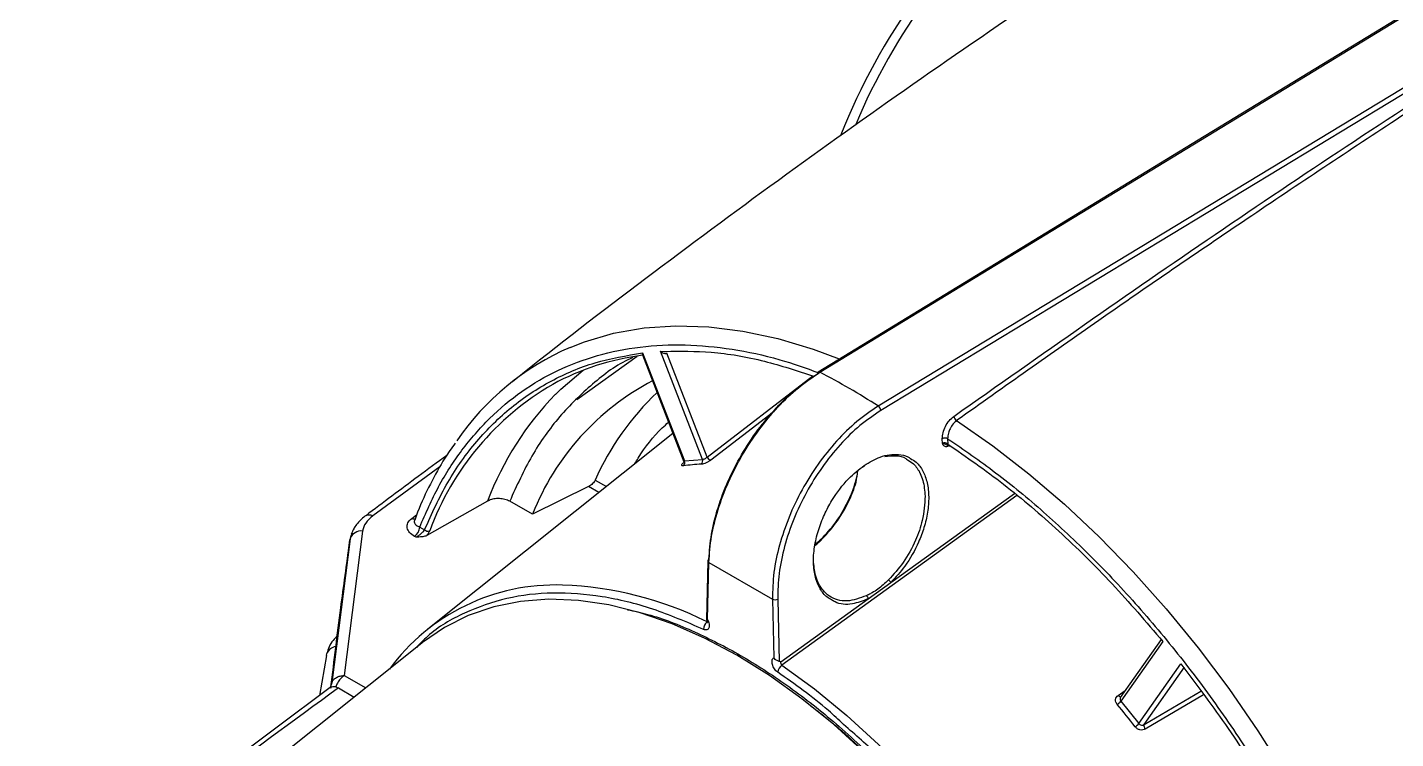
# Model space of a CAD drawing. Extents: x 7 to 135, y 3 to 97.
# Drawn here: x 8.96 to 14.4, y 8.55 to 11.37 of the extents above; entities that cross this region are included whole.
import ezdxf

# ---------------------------------------------------------------- set-up
doc = ezdxf.new("R2010")
doc.units = 0
doc.header["$MEASUREMENT"] = 0
doc.layers.add('OBJECT', color=7, linetype='CONTINUOUS')

msp = doc.modelspace()

# ---------------------------------------------------------------- linework, layer by layer
at = {"layer": 'OBJECT'}
for p, q in [((12.1104, 10.0063), (15.1049, 11.8319)), ((15.3482, 11.6915), (12.3426, 9.8723)), ((15.3585, 11.6739), (12.3529, 9.8547)), ((11.3848, 10.0683), (11.1464, 9.8976)), ((11.4062, 10.0758), (11.5708, 9.6517)), ((11.4064, 10.0833), (11.5728, 9.6544)), ((11.6443, 9.6608), (11.4779, 10.0897)), ((11.4779, 10.0897), (11.4962, 10.0893)), ((11.4953, 10.081), (11.5047, 10.0812)), ((11.6629, 9.67), (11.5029, 10.0825)), ((12.1006, 10.0004), (12.1103, 10.0064)), ((11.6629, 9.67), (12.083, 9.9917)), ((11.9291, 9.8501), (11.678, 9.6579)), ((11.5272, 9.7639), (10.5539, 8.9875)), ((12.5971, 9.7242), (12.5967, 9.7426)), ((12.6179, 9.7429), (12.6184, 9.7218)), ((12.6207, 9.718), (12.6191, 9.7174)), ((10.6026, 9.6311), (10.3354, 9.4365)), ((11.5728, 9.6544), (11.6443, 9.6608)), ((11.2186, 9.5781), (11.2631, 9.5533)), ((11.1922, 9.5526), (10.9701, 9.4441)), ((11.2335, 9.5296), (11.1922, 9.5526)), ((12.8931, 9.5169), (11.9602, 8.8448)), ((12.3922, 9.1724), (12.8827, 9.5258)), ((10.7918, 9.4954), (10.5505, 9.3586)), ((10.9701, 9.4441), (10.8793, 9.4947)), ((10.4904, 9.4265), (10.51, 9.4407)), ((10.2458, 9.3462), (10.1728, 8.7747)), ((10.2955, 9.3766), (10.2217, 8.8031)), ((10.2457, 9.3449), (10.244, 9.3408)), ((10.2519, 9.3616), (10.2458, 9.3462)), ((10.2484, 9.3585), (10.246, 9.3467)), ((10.2506, 9.362), (10.2486, 9.3562)), ((10.2544, 9.3681), (10.2519, 9.3616)), ((10.5081, 9.3519), (10.5016, 9.3555)), ((10.5221, 9.3923), (10.5415, 9.3815)), ((12.0902, 9.3233), (12.1173, 9.3428)), ((10.244, 9.3408), (10.1709, 8.7706)), ((12.1086, 9.3361), (12.0901, 9.3229)), ((12.1165, 9.3418), (12.1086, 9.3361)), ((11.6659, 9.2583), (11.6605, 9.0241)), ((11.6651, 9.0253), (11.6703, 9.2518)), ((11.6703, 9.2518), (11.922, 9.1065)), ((12.3021, 9.1074), (12.3922, 9.1724)), ((11.922, 9.1065), (11.9272, 8.874)), ((11.9432, 9.1068), (11.9487, 8.8596)), ((11.9559, 8.858), (12.3021, 9.1074)), ((10.5307, 8.9324), (8.9646, 7.6831)), ((13.4652, 8.9461), (13.3032, 8.7156)), ((13.472, 8.9386), (13.3056, 8.7018)), ((10.1519, 8.8825), (10.1238, 8.7236)), ((11.9559, 8.858), (11.9487, 8.8596)), ((10.2217, 8.8031), (10.3082, 8.7549)), ((13.3771, 8.6128), (13.5435, 8.8496)), ((13.3975, 8.6087), (13.5576, 8.8364)), ((10.1669, 8.7558), (9.2167, 8.0461)), ((10.1686, 8.7579), (10.1686, 8.7566)), ((10.1686, 8.7566), (10.1689, 8.7534)), ((10.1994, 8.7541), (10.262, 8.718)), ((13.2946, 8.7247), (13.3228, 8.7435)), ((13.3056, 8.7018), (13.3771, 8.6128)), ((13.3975, 8.6087), (13.623, 8.741)), ((13.6336, 8.7266), (13.4021, 8.5908))]:
    msp.add_line(p, q, dxfattribs=at)
at = {"layer": 'OBJECT', "flags": 128}
for points in [[(15.0979, 11.8324), (13.6123, 10.9267), (12.1034, 10.0068)], [(11.1192, 10.1051), (11.1757, 10.1272), (11.2915, 10.1611), (11.4129, 10.1824), (11.5394, 10.191), (11.6704, 10.1868), (11.8053, 10.1699), (11.9435, 10.1403), (12.0844, 10.0983), (12.1876, 10.0602)], [(11.061, 9.9188), (11.0823, 9.9395), (11.1715, 10.0144)], [(12.6534, 9.8146), (12.7976, 9.7146), (12.9405, 9.6041), (13.0813, 9.4835), (13.2196, 9.3535), (13.3545, 9.2146), (13.4855, 9.0675), (13.612, 8.9128), (13.7334, 8.7514), (13.8491, 8.5839), (13.9587, 8.4111), (14.0615, 8.2338), (14.1571, 8.0528), (14.245, 7.8691), (14.3249, 7.6834), (14.3964, 7.4965), (14.4592, 7.3095), (14.5129, 7.1231)], [(12.6184, 9.7218), (12.6184, 9.7196), (12.6189, 9.7178), (12.6197, 9.7163), (12.6209, 9.7153), (12.6224, 9.7147), (12.6241, 9.7146), (12.626, 9.7151), (12.6269, 9.7154)], [(12.286, 9.6366), (12.2861, 9.6351), (12.2858, 9.6338), (12.2853, 9.6328), (12.2845, 9.6321), (12.2835, 9.6318), (12.2824, 9.6317), (12.2811, 9.6321), (12.281, 9.6321)], [(10.3078, 9.4373), (10.3067, 9.4367), (10.3045, 9.4352)], [(10.244, 9.3408), (10.2426, 9.3314), (10.2426, 9.3299)], [(12.1134, 9.3383), (12.1121, 9.339), (12.1109, 9.3394), (12.1099, 9.3395), (12.1091, 9.3394), (12.1086, 9.3389), (12.1083, 9.3382), (12.1083, 9.3373), (12.1086, 9.3361)], [(12.2897, 8.4966), (12.1655, 8.609), (12.0388, 8.7114), (11.9106, 8.8031), (11.7816, 8.8835), (11.6525, 8.9521), (11.5243, 9.0085), (11.3976, 9.0523), (11.2734, 9.0833), (11.1524, 9.1012), (11.0352, 9.1059), (10.9228, 9.0975), (10.8157, 9.076), (10.7147, 9.0415), (10.6203, 8.9942), (10.5332, 8.9344), (10.5307, 8.9324)], [(10.1519, 8.8825), (10.1535, 8.8902), (10.1537, 8.8908)], [(11.9602, 8.8448), (12.0898, 8.7503), (12.2176, 8.6451), (12.3429, 8.5297), (12.4648, 8.4048), (12.5825, 8.2714), (12.6954, 8.1301), (12.8027, 7.982), (12.9037, 7.8279), (12.9978, 7.6688), (13.0843, 7.5058), (13.1629, 7.3398), (13.2328, 7.172), (13.2938, 7.0033)], [(10.1709, 8.7706), (10.1687, 8.761), (10.1686, 8.7579)], [(13.2946, 8.7247), (13.2964, 8.7227), (13.2984, 8.7211), (13.3004, 8.7198), (13.3022, 8.719), (13.304, 8.7187), (13.3055, 8.7188), (13.3055, 8.7189)]]:
    msp.add_lwpolyline(points, dxfattribs=at)
at = {"layer": 'OBJECT'}
for centre, radius, start, end in [((14.5531, 10.0124), 2.5379, 130.119, 158.3657), ((14.4815, 10.0565), 2.4159, 129.6277, 157.284), ((11.5361, 9.1413), 1.0501, 113.3897, 145.6226), ((11.5352, 9.0692), 1.0127, 97.271, 118.6164), ((12.1067, 10.0014), 0.00621, 53.5846, 188.8535), ((10.6923, 7.2816), 3.0717, 57.5009, 62.5045), ((11.6109, 8.991), 1.1179, 120.103, 159.7784), ((11.9188, 9.0671), 1.0209, 117.5632, 158.3297), ((11.9345, 9.0661), 1.2207, 135.6883, 159.4059), ((12.2058, 9.1423), 1.0791, 133.4062, 156.1801), ((12.3291, 9.8525), 0.0239, 5.1826, 55.6568), ((12.668, 9.8363), 0.0261, 190.7093, 236.122), ((12.6076, 9.7217), 0.0236, 64.1706, 117.4915), ((11.6818, 9.6781), 0.0206, 203.014, 259.3126), ((12.6249, 9.7134), 0.00639, 148.7685, 183.0612), ((11.5577, 9.6476), 0.0166, 312.8926, 24.1938), ((11.6918, 8.6624), 0.9808, 93.0247, 97.1943), ((11.6286, 9.6544), 0.017, 312.5059, 22.1158), ((10.3208, 9.4087), 0.0314, 62.2641, 114.4534), ((10.4988, 9.4425), 0.0181, 242.3994, 293.5506), ((11.9204, 8.7923), 1.7638, 161.6964, 161.8818), ((10.2908, 9.3285), 0.0484, 84.4827, 158.4322), ((10.4766, 9.3935), 0.0455, 303.257, 358.3756), ((10.5545, 9.3939), 0.018, 223.6582, 293.9422), ((11.6728, 9.2581), 0.00677, 112.2331, 247.9779), ((12.3713, 9.1629), 0.023, 24.4063, 59.6103), ((11.0607, 8.3457), 0.8168, 87.9907, 143.7997), ((11.0406, 7.7677), 1.3952, 63.5008, 87.9975), ((11.9323, 9.1278), 0.0236, 244.1706, 297.4915), ((12.2876, 9.1077), 0.0145, 359.0611, 56.5149), ((11.6855, 8.9876), 0.0364, 128.016, 182.2324), ((10.1951, 8.8735), 0.0449, 98.7097, 157.2341), ((11.985, 8.8105), 0.0423, 125.8013, 171.7459), ((13.2636, 8.7333), 0.0524, 301.7562, 323.1423), ((10.2567, 6.1765), 3.9394, 37.9696, 39.6196), ((13.3299, 8.6533), 0.0621, 301.4154, 319.4015), ((13.4166, 8.6041), 0.0196, 166.2816, 222.5753)]:
    msp.add_arc(centre, radius, start, end, dxfattribs=at)
for points, knots in [([(12.6423, 9.8315), (12.9879, 10.0746), (13.6792, 10.5608), (14.7208, 11.2464), (15.7351, 11.8844), (16.4026, 12.2746), (16.7216, 12.461)], [0, 0, 0, 0, 0.255394, 0.510845, 0.766264, 1, 1, 1, 1]), ([(16.7216, 12.4381), (16.5535, 12.3406), (16.1858, 12.1272), (15.6205, 11.7848), (15.0204, 11.4107), (14.4161, 11.0216), (13.8135, 10.6213), (13.2255, 10.2195), (12.8417, 9.9479), (12.6534, 9.8146)], [0, 0, 0, 0, 0.123528, 0.270146, 0.415672, 0.565188, 0.715491, 0.860428, 1, 1, 1, 1]), ([(13.4733, 11.8144), (13.357, 11.7391), (13.0565, 11.5447), (12.5803, 11.2198), (12.0439, 10.8415), (11.5167, 10.4527), (11.1321, 10.1614), (10.9261, 9.9971), (10.8901, 9.9684)], [0, 0, 0, 0, 0.130614, 0.337265, 0.543803, 0.750194, 0.956405, 1, 1, 1, 1]), ([(10.5221, 9.3923), (10.546, 9.4469), (10.5942, 9.5571), (10.6879, 9.7008), (10.798, 9.8277), (10.9254, 9.934), (11.0688, 10.0177), (11.2261, 10.0769), (11.3954, 10.1108), (11.5743, 10.1191), (11.7599, 10.1013), (11.9378, 10.0644), (12.0547, 10.0228), (12.1068, 10.0042)], [0, 0, 0, 0, 0.088772, 0.178979, 0.270527, 0.364034, 0.458099, 0.55261, 0.647126, 0.741191, 0.834692, 0.926246, 1, 1, 1, 1]), ([(10.5415, 9.3815), (10.5705, 9.4459), (10.6289, 9.5751), (10.7458, 9.7368), (10.883, 9.8723), (11.0407, 9.9762), (11.2145, 10.0504), (11.3426, 10.0724), (11.4064, 10.0833)], [0, 0, 0, 0, 0.165461, 0.332207, 0.5, 0.667784, 0.834534, 1, 1, 1, 1]), ([(11.368, 10.0643), (11.3647, 10.0629), (11.3058, 10.038), (11.2064, 9.9619), (11.0744, 9.8345), (10.9632, 9.6792), (10.9072, 9.556), (10.8793, 9.4947)], [0, 0, 0, 0, 0.014572, 0.262122, 0.509686, 0.755758, 1, 1, 1, 1]), ([(11.4064, 10.0833), (11.4061, 10.0817), (11.4055, 10.0788), (11.4061, 10.0768), (11.4063, 10.0759)], [0, 0, 0, 0, 0.543606, 1, 1, 1, 1]), ([(11.4779, 10.0897), (11.4796, 10.0883), (11.4831, 10.0856), (11.4886, 10.0829), (11.4935, 10.0816), (11.4971, 10.0813), (11.5004, 10.0815), (11.502, 10.0822), (11.5029, 10.0825)], [0, 0, 0, 0, 0.249623, 0.499335, 0.645001, 0.775045, 0.892157, 1, 1, 1, 1]), ([(11.4962, 10.0893), (11.5566, 10.0899), (11.6839, 10.0911), (11.882, 10.0579), (12.0206, 10.0123), (12.0859, 9.9909)], [0, 0, 0, 0, 0.323387, 0.681244, 1, 1, 1, 1]), ([(11.6702, 9.2644), (11.6725, 9.2971), (11.6771, 9.3624), (11.704, 9.4685), (11.7443, 9.5753), (11.7983, 9.6802), (11.8633, 9.7789), (11.9373, 9.8676), (12.0173, 9.9444), (12.0728, 9.9818), (12.1006, 10.0004)], [0, 0, 0, 0, 0.1256658, 0.2505387, 0.3756704, 0.5002271, 0.6254859, 0.7500199, 0.8751766, 1, 1, 1, 1]), ([(11.6703, 9.2518), (11.6726, 9.2861), (11.6772, 9.3532), (11.7048, 9.462), (11.7458, 9.5709), (11.8009, 9.6782), (11.8672, 9.7791), (11.9428, 9.8699), (12.0249, 9.9488), (12.0819, 9.9872), (12.1104, 10.0063)], [0, 0, 0, 0, 0.1281407, 0.25071, 0.3760696, 0.5003414, 0.6248252, 0.749582, 0.8746322, 1, 1, 1, 1]), ([(12.3426, 9.8723), (12.314, 9.8531), (12.257, 9.8147), (12.1758, 9.7351), (12.1018, 9.6432), (12.0378, 9.5407), (11.9858, 9.4316), (11.9484, 9.3208), (11.9248, 9.2099), (11.9229, 9.1415), (11.922, 9.1065)], [0, 0, 0, 0, 0.125536, 0.250753, 0.375675, 0.500324, 0.624651, 0.75007, 0.872262, 1, 1, 1, 1]), ([(12.3529, 9.8547), (12.325, 9.8359), (12.2693, 9.7985), (12.1901, 9.7208), (12.118, 9.6311), (12.0555, 9.5307), (12.0048, 9.4242), (11.9682, 9.3151), (11.9456, 9.207), (11.944, 9.1402), (11.9432, 9.1068)], [0, 0, 0, 0, 0.125719, 0.250525, 0.375694, 0.500217, 0.625479, 0.750016, 0.875168, 1, 1, 1, 1]), ([(12.5967, 9.7426), (12.5972, 9.7506), (12.5983, 9.7664), (12.6084, 9.7921), (12.6234, 9.8155), (12.636, 9.8262), (12.6423, 9.8315)], [0, 0, 0, 0, 0.250273, 0.500131, 0.750037, 1, 1, 1, 1]), ([(11.3767, 9.6438), (11.3808, 9.6511), (11.4115, 9.7048), (11.4561, 9.7603), (11.5016, 9.8006), (11.5101, 9.8081)], [0, 0, 0, 0, 0.112305, 0.834724, 1, 1, 1, 1]), ([(12.6534, 9.8146), (12.6486, 9.8105), (12.6385, 9.802), (12.627, 9.7838), (12.6208, 9.7673), (12.618, 9.7538), (12.618, 9.7467), (12.6179, 9.7429)], [0, 0, 0, 0, 0.243058, 0.499191, 0.717444, 0.850776, 1, 1, 1, 1]), ([(10.6625, 9.7251), (10.6487, 9.7056), (10.6129, 9.6549), (10.5636, 9.5633), (10.524, 9.4808), (10.5061, 9.4304), (10.5023, 9.4196)], [0, 0, 0, 0, 0.215499, 0.560292, 0.905585, 1, 1, 1, 1]), ([(12.6184, 9.7218), (12.6174, 9.7224), (12.6156, 9.7236), (12.612, 9.7251), (12.6084, 9.7259), (12.6048, 9.726), (12.6009, 9.7257), (12.5986, 9.7248), (12.5971, 9.7242)], [0, 0, 0, 0, 0.162327, 0.299897, 0.500017, 0.632316, 0.759867, 1, 1, 1, 1]), ([(12.6185, 9.7131), (12.6172, 9.7125), (12.6147, 9.7112), (12.6098, 9.7105), (12.6023, 9.7128), (12.5992, 9.7196), (12.5971, 9.7242)], [0, 0, 0, 0, 0.124906, 0.25044, 0.499606, 1, 1, 1, 1]), ([(12.5971, 9.7242), (12.5989, 9.7241), (12.6046, 9.7239), (12.6112, 9.7204), (12.6157, 9.7179)], [0, 0, 0, 0, 0.309792, 1, 1, 1, 1]), ([(12.6179, 9.7429), (12.6816, 9.6992), (12.8099, 9.611), (13.0006, 9.4533), (13.1901, 9.2762), (13.3756, 9.0791), (13.5545, 8.8643), (13.7238, 8.635), (13.8811, 8.3942), (14.0245, 8.1449), (14.1519, 7.8915), (14.262, 7.6375), (14.3556, 7.3857), (14.4038, 7.2199), (14.4278, 7.1376)], [0, 0, 0, 0, 0.080321, 0.16194, 0.244772, 0.329378, 0.414487, 0.5, 0.585518, 0.670628, 0.755228, 0.838065, 0.919682, 1, 1, 1, 1]), ([(10.6292, 9.6763), (10.5915, 9.6486), (10.4837, 9.5693), (10.3771, 9.4894), (10.3078, 9.4373)], [0, 0, 0, 0, 0.348722, 1, 1, 1, 1]), ([(11.6443, 9.6608), (11.6457, 9.661), (11.6484, 9.6613), (11.6536, 9.6634), (11.6577, 9.6658), (11.6608, 9.6681), (11.6622, 9.6694), (11.6629, 9.67)], [0, 0, 0, 0, 0.248122, 0.499401, 0.730191, 0.86029, 1, 1, 1, 1]), ([(12.286, 9.6366), (12.3073, 9.6492), (12.3545, 9.6773), (12.4137, 9.6835), (12.4532, 9.6762), (12.467, 9.6664), (12.4707, 9.6637)], [0, 0, 0, 0, 0.314616, 0.699722, 0.919465, 1, 1, 1, 1]), ([(12.3686, 9.6725), (12.3831, 9.6741), (12.4128, 9.6774), (12.443, 9.671), (12.4563, 9.6611), (12.4587, 9.6594)], [0, 0, 0, 0, 0.441248, 0.899317, 1, 1, 1, 1]), ([(12.6157, 9.7179), (12.6175, 9.7171), (12.6202, 9.7159), (12.6237, 9.7161), (12.6254, 9.7168), (12.6262, 9.7171)], [0, 0, 0, 0, 0.521031, 0.76276, 1, 1, 1, 1]), ([(12.6184, 9.7218), (12.6926, 9.6703), (12.8414, 9.5671), (13.0599, 9.3793), (13.2724, 9.1716), (13.4056, 9.0161), (13.472, 8.9386)], [0, 0, 0, 0, 0.249262, 0.5, 0.750738, 1, 1, 1, 1]), ([(11.569, 9.6355), (11.567, 9.6354), (11.5629, 9.6353), (11.5615, 9.638), (11.5638, 9.6424), (11.5682, 9.6463), (11.5704, 9.6482)], [0, 0, 0, 0, 0.24998, 0.499782, 0.749127, 1, 1, 1, 1]), ([(11.5694, 9.6553), (11.5698, 9.6538), (11.5705, 9.6508), (11.5702, 9.6483), (11.5702, 9.6475), (11.5703, 9.6475), (11.5704, 9.6475)], [0, 0, 0, 0, 0.380206, 0.761101, 0.957887, 1, 1, 1, 1]), ([(11.5696, 9.6555), (11.5697, 9.6551), (11.57, 9.6542), (11.5717, 9.6543), (11.5728, 9.6544)], [0, 0, 0, 0, 0.3879661, 1, 1, 1, 1]), ([(11.678, 9.6579), (11.6752, 9.6559), (11.6694, 9.6519), (11.6587, 9.6467), (11.6482, 9.6429), (11.6428, 9.6422), (11.6401, 9.6418)], [0, 0, 0, 0, 0.2500887, 0.4999561, 0.7493585, 1, 1, 1, 1]), ([(12.1572, 9.1035), (12.1508, 9.107), (12.1325, 9.1169), (12.1099, 9.1468), (12.0911, 9.192), (12.0834, 9.2488), (12.0875, 9.3123), (12.1027, 9.3778), (12.1268, 9.4405), (12.165, 9.512), (12.2184, 9.5833), (12.2651, 9.6201), (12.286, 9.6366)], [0, 0, 0, 0, 0.050351, 0.144078, 0.242547, 0.343571, 0.444593, 0.543058, 0.63678, 0.724183, 0.876495, 1, 1, 1, 1]), ([(12.1134, 9.3383), (12.1341, 9.3603), (12.1769, 9.4058), (12.2242, 9.4881), (12.2548, 9.5615), (12.2597, 9.6011), (12.2616, 9.6162)], [0, 0, 0, 0, 0.282667, 0.583473, 0.840178, 1, 1, 1, 1]), ([(12.4707, 9.6637), (12.4782, 9.6594), (12.4978, 9.6482), (12.5207, 9.6158), (12.5382, 9.5692), (12.5444, 9.5131), (12.5398, 9.4524), (12.5255, 9.3913), (12.498, 9.3181), (12.4544, 9.2399), (12.4115, 9.1933), (12.3922, 9.1724)], [0, 0, 0, 0, 0.066941, 0.173711, 0.283111, 0.392512, 0.499287, 0.601166, 0.696485, 0.863533, 1, 1, 1, 1]), ([(12.4587, 9.6594), (12.467, 9.6543), (12.4812, 9.6457), (12.4946, 9.6291), (12.502, 9.6178), (12.5055, 9.6116), (12.5072, 9.6083), (12.508, 9.6067), (12.5084, 9.6058), (12.5086, 9.6054), (12.5087, 9.6052), (12.5088, 9.6051), (12.5088, 9.6051), (12.5088, 9.605), (12.5088, 9.605), (12.5088, 9.605), (12.5088, 9.605), (12.5088, 9.605), (12.5088, 9.605), (12.5088, 9.605), (12.5129, 9.5965), (12.5236, 9.5697), (12.5265, 9.5366), (12.5284, 9.5147)], [0, 0, 0, 0, 0.198563, 0.341758, 0.416701, 0.455006, 0.474366, 0.484098, 0.488977, 0.49142, 0.492642, 0.493253, 0.493559, 0.493712, 0.493788, 0.493827, 0.493846, 0.493855, 0.49386, 0.493862, 0.493865, 0.665614, 1, 1, 1, 1]), ([(11.2186, 9.5781), (11.2174, 9.576), (11.2151, 9.5717), (11.2088, 9.5646), (11.2015, 9.5582), (11.1957, 9.5544), (11.1928, 9.5529), (11.1922, 9.5526)], [0, 0, 0, 0, 0.243971, 0.488094, 0.725805, 0.945379, 1, 1, 1, 1]), ([(12.1086, 9.3361), (12.1283, 9.357), (12.1722, 9.4034), (12.2177, 9.4808), (12.2465, 9.5485), (12.2548, 9.5823), (12.2585, 9.5974)], [0, 0, 0, 0, 0.285762, 0.636865, 0.837771, 1, 1, 1, 1]), ([(10.8793, 9.4947), (10.8733, 9.4974), (10.8614, 9.5028), (10.8387, 9.5059), (10.8165, 9.5046), (10.8008, 9.5001), (10.7937, 9.4964), (10.7918, 9.4954)], [0, 0, 0, 0, 0.238726, 0.477735, 0.707734, 0.921559, 1, 1, 1, 1]), ([(12.5284, 9.5147), (12.5265, 9.4831), (12.5231, 9.4265), (12.4906, 9.3347), (12.4451, 9.2509), (12.4032, 9.205), (12.3829, 9.1827)], [0, 0, 0, 0, 0.28003, 0.500009, 0.757774, 1, 1, 1, 1]), ([(10.3045, 9.4352), (10.2924, 9.4248), (10.268, 9.4036), (10.2562, 9.3775), (10.2503, 9.3642)], [0, 0, 0, 0, 0.49383, 1, 1, 1, 1]), ([(10.3354, 9.4365), (10.325, 9.4274), (10.3041, 9.4089), (10.2984, 9.3874), (10.2955, 9.3766)], [0, 0, 0, 0, 0.498503, 1, 1, 1, 1]), ([(10.5016, 9.3555), (10.4943, 9.3604), (10.4798, 9.3702), (10.4707, 9.3892), (10.4725, 9.4093), (10.4844, 9.4207), (10.4904, 9.4265)], [0, 0, 0, 0, 0.250172, 0.500067, 0.749912, 1, 1, 1, 1]), ([(10.5017, 9.4199), (10.5012, 9.4185), (10.4999, 9.415), (10.5011, 9.4079), (10.5071, 9.3992), (10.5171, 9.3946), (10.5221, 9.3923)], [0, 0, 0, 0, 0.1189638, 0.3059932, 0.6527514, 1, 1, 1, 1]), ([(10.2649, 9.3908), (10.264, 9.39), (10.2609, 9.387), (10.2601, 9.3835), (10.2595, 9.3809)], [0, 0, 0, 0, 0.289315, 1, 1, 1, 1]), ([(10.5415, 9.3815), (10.5397, 9.3792), (10.5362, 9.3746), (10.5291, 9.3676), (10.5227, 9.3619), (10.5175, 9.3579), (10.5125, 9.3545), (10.5095, 9.3527), (10.5081, 9.3519)], [0, 0, 0, 0, 0.250064, 0.499104, 0.634957, 0.762997, 0.884268, 1, 1, 1, 1]), ([(10.5505, 9.3586), (10.5491, 9.358), (10.5433, 9.3552), (10.5283, 9.3532), (10.5154, 9.3524), (10.5081, 9.3519)], [0, 0, 0, 0, 0.118323, 0.498393, 1, 1, 1, 1]), ([(10.5505, 9.3586), (10.5529, 9.362), (10.5578, 9.3687), (10.5605, 9.3745), (10.5618, 9.3774)], [0, 0, 0, 0, 0.499885, 1, 1, 1, 1]), ([(10.2426, 9.33), (10.2306, 9.2437), (10.2041, 9.0532), (10.1812, 8.8624), (10.1686, 8.758)], [0, 0, 0, 0, 0.452447, 1, 1, 1, 1]), ([(12.0892, 9.3176), (12.0899, 9.3182), (12.0954, 9.3223), (12.1036, 9.3293), (12.1108, 9.3359), (12.1134, 9.3383)], [0, 0, 0, 0, 0.092256, 0.665628, 1, 1, 1, 1]), ([(12.2956, 9.1198), (12.2693, 9.1104), (12.2145, 9.0908), (12.157, 9.1085), (12.1258, 9.1367), (12.1131, 9.1547), (12.1072, 9.1654), (12.1043, 9.1712), (12.103, 9.1743), (12.1023, 9.1758), (12.1019, 9.1766), (12.1018, 9.177), (12.1017, 9.1772), (12.1017, 9.1773), (12.1016, 9.1773), (12.1016, 9.1774), (12.1016, 9.1774), (12.1016, 9.1774), (12.1016, 9.1774), (12.1016, 9.1774), (12.1016, 9.1774), (12.1016, 9.1774), (12.1005, 9.1801), (12.0974, 9.1879), (12.0892, 9.2133), (12.087, 9.2399), (12.0853, 9.2603)], [0, 0, 0, 0, 0.2399514, 0.4987939, 0.6200605, 0.6871573, 0.7223179, 0.7403002, 0.7493917, 0.7539625, 0.7562542, 0.7574016, 0.7579757, 0.7582628, 0.7584064, 0.7584782, 0.7585141, 0.7585321, 0.7585411, 0.7585455, 0.7585478, 0.7585489, 0.75855, 0.7865494, 0.8361837, 1, 1, 1, 1]), ([(12.3829, 9.1827), (12.3691, 9.1696), (12.3484, 9.1501), (12.321, 9.1329), (12.3058, 9.1247), (12.2983, 9.1211), (12.2956, 9.1198)], [0, 0, 0, 0, 0.500944, 0.749948, 0.907605, 1, 1, 1, 1]), ([(11.6491, 8.9862), (11.5816, 9.0152), (11.4449, 9.074), (11.2441, 9.1214), (11.0491, 9.1364), (10.8651, 9.115), (10.6986, 9.0555), (10.579, 8.9878), (10.5233, 8.93), (10.5089, 8.915)], [0, 0, 0, 0, 0.151928, 0.307727, 0.466218, 0.626091, 0.785964, 0.944455, 1, 1, 1, 1]), ([(12.3021, 9.1074), (12.281, 9.0995), (12.234, 9.0817), (12.1844, 9.0855), (12.1616, 9.1006), (12.1572, 9.1035)], [0, 0, 0, 0, 0.39474, 0.881562, 1, 1, 1, 1]), ([(11.3471, 9.0645), (11.3739, 9.0588), (11.4605, 9.0407), (11.6114, 8.9804), (11.7961, 8.8871), (11.9811, 8.7678), (12.1667, 8.6232), (12.3524, 8.4515), (12.5341, 8.2543), (12.7073, 8.0345), (12.8669, 7.7973), (13.0099, 7.5478), (13.1307, 7.2917), (13.2076, 7.1052), (13.2373, 7.0061), (13.2414, 6.9926)], [0, 0, 0, 0, 0.037324, 0.120584, 0.201685, 0.282781, 0.366041, 0.45132, 0.539623, 0.628818, 0.718725, 0.808626, 0.897821, 0.98613, 1, 1, 1, 1]), ([(11.6651, 9.0253), (11.6665, 9.0224), (11.6694, 9.0165), (11.6715, 9.0075), (11.6719, 8.9993), (11.6703, 8.9923), (11.667, 8.9871), (11.6621, 8.9843), (11.656, 8.9836), (11.6514, 8.9854), (11.6491, 8.9862)], [0, 0, 0, 0, 0.1250857, 0.2502419, 0.3748093, 0.4994827, 0.6245808, 0.7497018, 0.8747337, 1, 1, 1, 1]), ([(11.6651, 9.0253), (11.6637, 9.0249), (11.6614, 9.0242), (11.6602, 9.0241), (11.6606, 9.0241), (11.6606, 9.0241)], [0, 0, 0, 0, 0.56799, 0.962985, 1, 1, 1, 1]), ([(11.6604, 9.0243), (11.6612, 9.0228), (11.6624, 9.0205), (11.6631, 9.0188), (11.6633, 9.0182)], [0, 0, 0, 0, 0.6504157, 1, 1, 1, 1]), ([(11.6633, 9.0182), (11.6635, 9.0177), (11.6641, 9.0163), (11.6646, 9.015), (11.6648, 9.0141), (11.6651, 9.0143), (11.6652, 9.0143)], [0, 0, 0, 0, 0.170645, 0.559591, 0.909771, 1, 1, 1, 1]), ([(10.1952, 8.9595), (10.1891, 8.954), (10.1667, 8.9337), (10.1592, 8.9089), (10.1537, 8.8908)], [0, 0, 0, 0, 0.267421, 1, 1, 1, 1]), ([(11.9431, 8.8165), (11.9408, 8.8183), (11.9363, 8.8218), (11.9302, 8.8295), (11.9253, 8.838), (11.9219, 8.847), (11.9204, 8.8558), (11.9207, 8.8636), (11.9229, 8.8702), (11.9257, 8.8727), (11.9272, 8.874)], [0, 0, 0, 0, 0.124952, 0.249942, 0.374541, 0.499762, 0.62495, 0.749939, 0.874867, 1, 1, 1, 1]), ([(11.9487, 8.8596), (11.9471, 8.8601), (11.9438, 8.861), (11.938, 8.8636), (11.9321, 8.8679), (11.929, 8.8717), (11.9272, 8.874)], [0, 0, 0, 0, 0.249592, 0.499422, 0.704784, 1, 1, 1, 1]), ([(11.9602, 8.8448), (11.9594, 8.8455), (11.9578, 8.847), (11.9562, 8.8504), (11.9554, 8.8543), (11.9557, 8.8567), (11.9559, 8.858)], [0, 0, 0, 0, 0.2412671, 0.4872097, 0.7411522, 1, 1, 1, 1]), ([(10.1728, 8.7747), (10.1749, 8.7787), (10.179, 8.7868), (10.1908, 8.7961), (10.2055, 8.8022), (10.2164, 8.8028), (10.2217, 8.8031)], [0, 0, 0, 0, 0.243821, 0.5, 0.756179, 1, 1, 1, 1]), ([(10.2217, 8.8031), (10.2217, 8.8031), (10.2216, 8.803), (10.2215, 8.803), (10.2212, 8.8028), (10.22, 8.8019), (10.2152, 8.7985), (10.2061, 8.7898), (10.1954, 8.775), (10.191, 8.7634), (10.1892, 8.7585)], [0, 0, 0, 0, 0.000852, 0.002385, 0.00749, 0.025861, 0.095235, 0.363717, 0.728846, 1, 1, 1, 1]), ([(12.2049, 8.6093), (12.1849, 8.628), (12.0997, 8.707), (12.011, 8.7691), (11.9431, 8.8165)], [0, 0, 0, 0, 0.235584, 1, 1, 1, 1]), ([(13.5435, 8.8496), (13.6073, 8.765), (13.7354, 8.5951), (13.9092, 8.3203), (14.0669, 8.0342), (14.2041, 7.7403), (14.321, 7.4437), (14.3793, 7.2471), (14.4084, 7.1492)], [0, 0, 0, 0, 0.165461, 0.332207, 0.5, 0.667784, 0.834534, 1, 1, 1, 1]), ([(10.1994, 8.7541), (10.0191, 8.6221), (9.697, 8.3865), (9.3763, 8.1501), (9.2352, 8.0461)], [0, 0, 0, 0, 0.560011, 1, 1, 1, 1]), ([(10.1672, 8.7554), (10.1701, 8.7572), (10.1765, 8.761), (10.1882, 8.7597), (10.1962, 8.7557), (10.1994, 8.7541)], [0, 0, 0, 0, 0.344846, 0.734107, 1, 1, 1, 1]), ([(10.1728, 8.7747), (10.1728, 8.7744), (10.1727, 8.7739), (10.1725, 8.773), (10.1723, 8.7723), (10.1721, 8.7716), (10.1719, 8.7709), (10.1717, 8.7703), (10.1714, 8.7698), (10.1711, 8.7694), (10.171, 8.7695), (10.1709, 8.7698), (10.1709, 8.7703), (10.1709, 8.7706)], [0, 0, 0, 0, 0.1331079, 0.1915823, 0.2482595, 0.3114466, 0.3707734, 0.4323069, 0.5015383, 0.6207411, 0.7520752, 0.8755843, 1, 1, 1, 1]), ([(13.2912, 8.6887), (13.2891, 8.6918), (13.285, 8.698), (13.284, 8.7084), (13.2869, 8.7181), (13.292, 8.7224), (13.2946, 8.7247)], [0, 0, 0, 0, 0.24998, 0.499782, 0.749127, 1, 1, 1, 1]), ([(13.3077, 8.7205), (13.3069, 8.7199), (13.3054, 8.7187), (13.3033, 8.7158), (13.302, 8.7118), (13.3024, 8.7064), (13.3045, 8.7033), (13.3056, 8.7018)], [0, 0, 0, 0, 0.139818, 0.270029, 0.501055, 0.752073, 1, 1, 1, 1]), ([(12.0767, 8.6819), (12.0994, 8.6643), (12.1577, 8.6189), (12.25, 8.5373), (12.3528, 8.4388), (12.4523, 8.3342), (12.5473, 8.2256), (12.6358, 8.1157), (12.7133, 8.0118), (12.7782, 7.9183), (12.8483, 7.8121), (12.8944, 7.7343), (12.9243, 7.684)], [0, 0, 0, 0, 0.071168, 0.183359, 0.295069, 0.405979, 0.515453, 0.622007, 0.721187, 0.802495, 0.872305, 1, 1, 1, 1]), ([(13.2466, 7.0365), (13.22, 7.1104), (13.1609, 7.2743), (13.0415, 7.5264), (12.8947, 7.7886), (12.727, 8.0402), (12.543, 8.2732), (12.3679, 8.4656), (12.2521, 8.5677), (12.2049, 8.6093)], [0, 0, 0, 0, 0.12414, 0.275508, 0.42949, 0.584815, 0.74014, 0.894123, 1, 1, 1, 1]), ([(13.4021, 8.5908), (13.399, 8.5894), (13.3926, 8.5867), (13.3812, 8.5875), (13.3703, 8.5919), (13.3649, 8.5975), (13.3623, 8.6002)], [0, 0, 0, 0, 0.250089, 0.499956, 0.749358, 1, 1, 1, 1]), ([(13.3771, 8.6128), (13.3784, 8.6114), (13.3811, 8.6086), (13.3866, 8.6065), (13.3913, 8.6064), (13.3949, 8.6073), (13.3966, 8.6082), (13.3975, 8.6087)], [0, 0, 0, 0, 0.248122, 0.499401, 0.730191, 0.86029, 1, 1, 1, 1])]:
    msp.add_open_spline(points, degree=3, knots=knots, dxfattribs=at)

doc.saveas('drawing.dxf')
